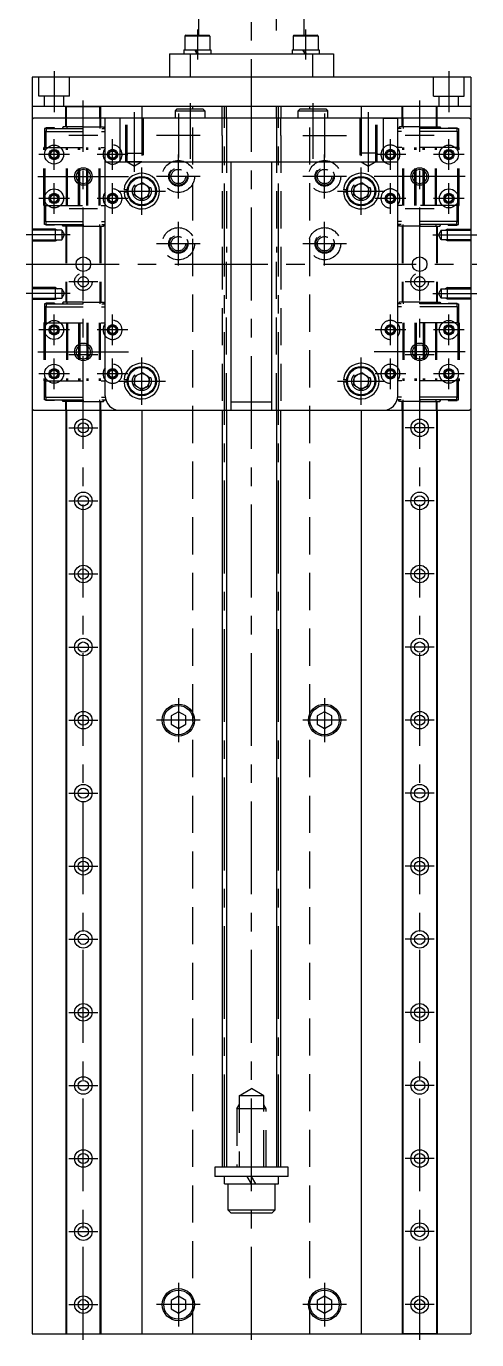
# Model space of a CAD drawing. Extents: x -35 to 525, y -17 to 733.
# Drawn here: x 370.7 to 524.7, y -2 to 447.4 of the extents above; entities that cross this region are included whole.
import ezdxf

# ---------------------------------------------------------------- set-up
doc = ezdxf.new("R2010")
doc.units = 0
doc.linetypes.add('CENTER', pattern=[50.8, 31.75, -6.35, 6.35, -6.35])
doc.linetypes.add('DASHED', pattern=[19.05, 12.7, -6.35])
doc.layers.get('0').update_dxf_attribs({"linetype": 'CONTINUOUS'})
doc.layers.add('CENTER', color=1, linetype='CENTER')

msp = doc.modelspace()

# ---------------------------------------------------------------- linework, layer by layer
at = {"color": 7, "linetype": 'CONTINUOUS'}
for p, q in [((429.7, 444.3), (429.7, 462.4)), ((465.65, 444.3), (465.65, 462.4)), ((433.42, 444.05), (424.92, 444.05)), ((424.92, 444.05), (424.92, 439.3)), ((425.17, 444.3), (433.17, 444.3)), ((433.42, 444.05), (433.42, 439.3)), ((470.42, 444.05), (461.92, 444.05)), ((461.92, 444.05), (461.92, 439.3)), ((462.17, 444.3), (470.17, 444.3)), ((470.42, 444.05), (470.42, 439.3)), ((419.67, 438), (419.67, 430)), ((419.67, 438), (426.66, 438)), ((424.57, 439.3), (433.77, 439.3)), ((424.57, 439.3), (424.57, 438)), ((426.66, 438), (426.66, 430)), ((426.66, 438), (468.69, 438)), ((429.02, 438), (428.27, 439.3)), ((429.51, 438), (428.76, 439.3)), ((433.77, 439.3), (433.77, 438)), ((461.57, 439.3), (470.77, 439.3)), ((461.57, 439.3), (461.57, 438)), ((466.02, 438), (465.27, 439.3)), ((466.51, 438), (465.76, 439.3)), ((468.69, 430), (468.69, 438)), ((468.69, 438), (475.67, 438)), ((470.77, 439.3), (470.77, 438)), ((475.67, 438), (475.67, 430)), ((522.67, 430), (372.67, 430)), ((372.67, 430), (372.67, 0)), ((475.67, 430), (419.67, 430)), ((522.67, 430), (522.67, 0)), ((522.67, 420), (372.67, 420)), ((384.17, 420), (396.17, 420)), ((384.17, 416), (384.17, 420)), ((384.47, 416), (384.47, 420)), ((395.87, 416), (395.87, 420)), ((396.17, 416), (396.17, 420)), ((410.17, 420), (410.17, 416)), ((421.67, 418.5), (422.27, 419.1)), ((421.67, 418.5), (431.67, 418.5)), ((421.67, 416), (421.67, 418.5)), ((422.27, 419.1), (431.07, 419.1)), ((431.07, 419.1), (431.67, 418.5)), ((431.67, 418.5), (431.67, 416)), ((437.67, 416), (437.67, 420)), ((439.17, 416), (439.17, 420)), ((456.17, 416), (456.17, 420)), ((457.67, 420), (457.67, 416)), ((463.67, 418.5), (464.27, 419.1)), ((463.67, 418.5), (473.67, 418.5)), ((463.67, 416), (463.67, 418.5)), ((464.27, 419.1), (473.07, 419.1)), ((473.07, 419.1), (473.67, 418.5)), ((473.67, 418.5), (473.67, 416)), ((485.17, 420), (485.17, 416)), ((511.17, 420), (499.17, 420)), ((499.17, 416), (499.17, 420)), ((499.47, 416), (499.47, 420)), ((510.87, 416), (510.87, 420)), ((511.17, 416), (511.17, 420)), ((373.17, 416), (372.67, 415.5)), ((373.17, 416), (372.67, 415.5)), ((372.67, 415.5), (372.67, 316.5)), ((372.67, 415.5), (372.67, 316.5)), ((522.17, 416), (373.17, 416)), ((397.67, 321), (397.67, 416)), ((402.67, 416), (397.67, 416)), ((402.67, 416), (402.67, 401)), ((492.67, 416), (497.67, 416)), ((492.67, 416), (492.67, 401)), ((497.67, 321), (497.67, 416)), ((522.17, 416), (522.67, 415.5)), ((522.17, 416), (522.67, 415.5)), ((522.67, 415.5), (522.67, 316.5)), ((522.67, 415.5), (522.67, 316.5)), ((397.67, 401), (497.67, 401)), ((440.67, 316), (440.67, 401)), ((454.67, 316), (454.67, 401)), ((405.19, 391.39), (404.09, 391.48)), ((407.77, 392.69), (407.51, 389.77)), ((407.77, 392.69), (410.44, 393.92)), ((410.44, 393.92), (412.84, 392.23)), ((412.57, 389.31), (412.84, 392.23)), ((480.19, 391.39), (479.09, 391.48)), ((482.77, 392.69), (482.51, 389.77)), ((482.77, 392.69), (485.44, 393.92)), ((485.44, 393.92), (487.84, 392.23)), ((487.57, 389.31), (487.84, 392.23)), ((405.19, 390.61), (404.09, 390.52)), ((409.91, 388.08), (407.51, 389.77)), ((409.91, 388.08), (412.57, 389.31)), ((480.19, 390.61), (479.09, 390.52)), ((484.91, 388.08), (482.51, 389.77)), ((484.91, 388.08), (487.57, 389.31)), ((407.77, 327.69), (410.44, 328.92)), ((410.44, 328.92), (412.84, 327.23)), ((482.77, 327.69), (485.44, 328.92)), ((485.44, 328.92), (487.84, 327.23)), ((405.19, 326.39), (404.09, 326.48)), ((405.19, 325.61), (404.09, 325.52)), ((407.77, 327.69), (407.51, 324.77)), ((409.91, 323.08), (407.51, 324.77)), ((409.91, 323.08), (412.57, 324.31)), ((412.57, 324.31), (412.84, 327.23)), ((480.19, 326.39), (479.09, 326.48)), ((480.19, 325.61), (479.09, 325.52)), ((482.77, 327.69), (482.51, 324.77)), ((484.91, 323.08), (482.51, 324.77)), ((484.91, 323.08), (487.57, 324.31)), ((487.57, 324.31), (487.84, 327.23)), ((373.17, 316), (372.67, 316.5)), ((373.17, 316), (372.67, 316.5)), ((373.17, 316), (522.17, 316)), ((373.17, 316), (522.17, 316)), ((384.17, 316), (384.17, 0)), ((384.47, 316), (384.47, 0)), ((395.87, 316), (395.87, 0)), ((396.17, 316), (396.17, 0)), ((402.67, 316), (440.67, 316)), ((410.17, 316), (410.17, 0)), ((436.67, 316), (458.67, 316)), ((437.67, 316), (437.67, 57)), ((439.17, 316), (439.17, 57)), ((440.67, 318.86), (454.67, 318.86)), ((440.67, 316), (454.67, 316)), ((454.67, 316), (492.67, 316)), ((456.17, 316), (456.17, 57)), ((457.67, 57), (457.67, 316)), ((485.17, 316), (485.17, 0)), ((499.17, 316), (499.17, 0)), ((499.47, 316), (499.47, 0)), ((510.87, 316), (510.87, 0)), ((511.17, 316), (511.17, 0)), ((522.17, 316), (522.67, 316.5)), ((522.17, 316), (522.67, 316.5)), ((422.67, 212.89), (420.17, 211.44)), ((420.17, 211.44), (420.17, 208.56)), ((425.17, 211.44), (422.67, 212.89)), ((425.17, 208.56), (425.17, 211.44)), ((472.67, 212.89), (470.17, 211.44)), ((470.17, 211.44), (470.17, 208.56)), ((475.17, 211.44), (472.67, 212.89)), ((475.17, 208.56), (475.17, 211.44)), ((420.17, 208.56), (422.67, 207.11)), ((422.67, 207.11), (425.17, 208.56)), ((470.17, 208.56), (472.67, 207.11)), ((472.67, 207.11), (475.17, 208.56)), ((460.17, 57), (435.17, 57)), ((435.17, 57), (435.17, 53.8)), ((457.67, 57), (437.67, 57)), ((460.17, 53.8), (460.17, 57)), ((460.17, 53.8), (435.17, 53.8)), ((456.87, 53.8), (438.47, 53.8)), ((438.47, 51.3), (438.47, 53.8)), ((438.47, 51.3), (456.87, 51.3)), ((439.67, 42.3), (439.67, 51.3)), ((447.67, 51.3), (446.23, 53.8)), ((449.12, 51.3), (447.67, 53.8)), ((455.67, 51.3), (455.67, 42.3)), ((456.87, 51.3), (456.87, 53.8)), ((455.67, 42.3), (439.67, 42.3)), ((440.67, 41.3), (439.67, 42.3)), ((454.67, 41.3), (440.67, 41.3)), ((455.67, 42.3), (454.67, 41.3)), ((422.67, 12.89), (420.17, 11.44)), ((420.17, 11.44), (420.17, 8.56)), ((425.17, 11.44), (422.67, 12.89)), ((425.17, 8.56), (425.17, 11.44)), ((472.67, 12.89), (470.17, 11.44)), ((470.17, 11.44), (470.17, 8.56)), ((475.17, 11.44), (472.67, 12.89)), ((475.17, 8.56), (475.17, 11.44)), ((420.17, 8.56), (422.67, 7.11)), ((422.67, 7.11), (425.17, 8.56)), ((470.17, 8.56), (472.67, 7.11)), ((472.67, 7.11), (475.17, 8.56)), ((372.67, 0), (522.67, 0)), ((384.17, 0), (396.17, 0)), ((511.17, 0), (499.17, 0))]:
    msp.add_line(p, q, dxfattribs=at)
at = {"color": 3, "linetype": 'DASHED'}
for p, q in [((374.92, 423.5), (374.92, 430)), ((385.42, 423.5), (385.42, 430)), ((509.92, 423.5), (509.92, 430)), ((520.42, 423.5), (520.42, 430)), ((385.42, 423.5), (374.92, 423.5)), ((376.87, 420), (376.87, 423.5)), ((383.47, 420), (383.47, 423.5)), ((509.92, 423.5), (520.42, 423.5)), ((511.87, 420), (511.87, 423.5)), ((518.47, 420), (518.47, 423.5)), ((427.67, 0), (427.67, 420)), ((467.67, 0), (467.67, 420)), ((384.17, 412.95), (384.17, 416)), ((384.47, 412.95), (384.47, 416)), ((395.87, 416), (395.87, 412.95)), ((396.17, 412.95), (396.17, 416)), ((404.67, 401), (404.67, 416)), ((405.22, 401), (405.22, 416)), ((410.13, 416), (410.13, 401)), ((410.67, 416), (410.67, 401)), ((437.67, 410), (437.67, 416)), ((437.67, 410), (437.67, 416)), ((439.17, 416), (439.17, 410)), ((439.17, 416), (439.17, 410)), ((456.17, 416), (456.17, 410)), ((456.17, 416), (456.17, 410)), ((457.67, 410), (457.67, 416)), ((457.67, 410), (457.67, 416)), ((484.67, 416), (484.67, 401)), ((485.22, 416), (485.22, 401)), ((490.13, 401), (490.13, 416)), ((490.67, 401), (490.67, 416)), ((499.17, 412.95), (499.17, 416)), ((499.47, 416), (499.47, 412.95)), ((510.87, 412.95), (510.87, 416)), ((511.17, 412.95), (511.17, 416)), ((377.37, 411.45), (376.87, 411.45)), ((376.87, 411.45), (376.87, 405.95)), ((376.92, 412.45), (376.92, 411.45)), ((377.42, 412.45), (376.92, 412.45)), ((377.37, 412.65), (377.37, 412.45)), ((380.37, 412.65), (377.37, 412.65)), ((377.37, 411.45), (397.67, 411.45)), ((377.37, 411.45), (377.37, 405.95)), ((377.42, 412.45), (397.67, 412.45)), ((377.42, 412.45), (377.42, 411.45)), ((380.37, 412.45), (380.37, 412.65)), ((383.24, 412.95), (382.94, 412.45)), ((384.54, 412.95), (383.24, 412.95)), ((384.54, 412.95), (384.54, 412.45)), ((390.17, 412.95), (384.54, 412.95)), ((390.17, 412.45), (390.17, 412.95)), ((390.17, 412.95), (395.8, 412.95)), ((395.8, 412.95), (395.8, 412.45)), ((395.8, 412.95), (397.1, 412.95)), ((397.1, 412.95), (397.4, 412.45)), ((437.67, 410), (437.67, 370)), ((437.67, 410), (437.67, 370)), ((439.17, 410), (439.17, 370)), ((439.17, 410), (439.17, 370)), ((456.17, 410), (456.17, 370)), ((456.17, 410), (456.17, 370)), ((457.67, 410), (457.67, 370)), ((457.67, 410), (457.67, 370)), ((517.92, 412.45), (497.67, 412.45)), ((517.97, 411.45), (497.67, 411.45)), ((498.24, 412.95), (497.94, 412.45)), ((499.54, 412.95), (498.24, 412.95)), ((499.54, 412.95), (499.54, 412.45)), ((505.17, 412.95), (499.54, 412.95)), ((505.17, 412.45), (505.17, 412.95)), ((505.17, 412.95), (510.8, 412.95)), ((510.8, 412.95), (510.8, 412.45)), ((510.8, 412.95), (512.1, 412.95)), ((512.1, 412.95), (512.4, 412.45)), ((514.97, 412.65), (517.97, 412.65)), ((514.97, 412.45), (514.97, 412.65)), ((517.92, 412.45), (517.92, 411.45)), ((517.92, 412.45), (518.42, 412.45)), ((517.97, 412.65), (517.97, 412.45)), ((517.97, 411.45), (517.97, 405.95)), ((517.97, 411.45), (518.47, 411.45)), ((518.42, 412.45), (518.42, 411.45)), ((518.47, 411.45), (518.47, 405.95)), ((376.67, 386.05), (376.67, 405.95)), ((377.17, 405.95), (376.67, 405.95)), ((377.17, 405.95), (397.67, 405.95)), ((377.17, 386.05), (377.17, 405.95)), ((384.37, 386.05), (384.37, 405.95)), ((384.77, 386.05), (384.77, 405.95)), ((388.57, 386.05), (388.57, 405.95)), ((388.97, 386.05), (388.97, 405.95)), ((391.37, 386.05), (391.37, 405.95)), ((391.77, 386.05), (391.77, 405.95)), ((395.57, 386.05), (395.57, 405.95)), ((395.97, 386.05), (395.97, 405.95)), ((518.17, 405.95), (497.67, 405.95)), ((499.37, 386.05), (499.37, 405.95)), ((499.77, 386.05), (499.77, 405.95)), ((503.57, 386.05), (503.57, 405.95)), ((503.97, 386.05), (503.97, 405.95)), ((506.37, 386.05), (506.37, 405.95)), ((506.77, 386.05), (506.77, 405.95)), ((510.57, 386.05), (510.57, 405.95)), ((510.97, 386.05), (510.97, 405.95)), ((518.17, 386.05), (518.17, 405.95)), ((518.17, 405.95), (518.67, 405.95)), ((518.67, 386.05), (518.67, 405.95)), ((404.67, 404), (410.67, 404)), ((404.67, 404), (405.22, 403.06)), ((405.22, 401), (407.67, 399.58)), ((410.13, 401), (405.22, 401)), ((410.13, 401), (407.67, 399.58)), ((410.67, 404), (410.13, 403.06)), ((490.67, 404), (484.67, 404)), ((484.67, 404), (485.22, 403.06)), ((485.22, 401), (490.13, 401)), ((485.22, 401), (487.67, 399.58)), ((490.13, 401), (487.67, 399.58)), ((490.67, 404), (490.13, 403.06)), ((377.17, 386.05), (376.67, 386.05)), ((376.87, 380.55), (376.87, 386.05)), ((377.17, 386.05), (397.67, 386.05)), ((377.37, 380.55), (377.37, 386.05)), ((518.17, 386.05), (497.67, 386.05)), ((517.97, 380.55), (517.97, 386.05)), ((518.17, 386.05), (518.67, 386.05)), ((518.47, 380.55), (518.47, 386.05)), ((380.67, 378), (372.67, 378)), ((382.77, 377.62), (372.67, 377.62)), ((377.37, 380.55), (376.87, 380.55)), ((376.92, 379.55), (376.92, 380.55)), ((377.42, 379.55), (376.92, 379.55)), ((377.37, 380.55), (397.67, 380.55)), ((377.37, 379.55), (377.37, 379.35)), ((380.37, 379.35), (377.37, 379.35)), ((377.42, 379.55), (377.42, 380.55)), ((377.42, 379.55), (397.67, 379.55)), ((380.37, 379.35), (380.37, 379.55)), ((380.67, 378), (381.33, 377.62)), ((380.67, 374), (380.67, 378)), ((382.77, 377.62), (383.71, 376)), ((382.77, 377.62), (382.77, 374.38)), ((383.24, 379.05), (382.94, 379.55)), ((384.54, 379.05), (383.24, 379.05)), ((384.17, 379.05), (384.17, 352.95)), ((384.47, 379.05), (384.47, 352.95)), ((384.54, 379.05), (384.54, 379.55)), ((390.17, 379.05), (384.54, 379.05)), ((390.17, 379.55), (390.17, 379.05)), ((390.17, 379.05), (395.8, 379.05)), ((395.8, 379.05), (395.8, 379.55)), ((395.8, 379.05), (397.1, 379.05)), ((395.87, 379.05), (395.87, 352.95)), ((396.17, 379.05), (396.17, 352.95)), ((397.1, 379.05), (397.4, 379.55)), ((517.97, 380.55), (497.67, 380.55)), ((517.92, 379.55), (497.67, 379.55)), ((498.24, 379.05), (497.94, 379.55)), ((499.54, 379.05), (498.24, 379.05)), ((499.17, 379.05), (499.17, 352.95)), ((499.47, 379.05), (499.47, 352.95)), ((499.54, 379.05), (499.54, 379.55)), ((505.17, 379.05), (499.54, 379.05)), ((505.17, 379.55), (505.17, 379.05)), ((505.17, 379.05), (510.8, 379.05)), ((510.8, 379.05), (510.8, 379.55)), ((510.8, 379.05), (512.1, 379.05)), ((510.87, 379.05), (510.87, 352.95)), ((511.17, 379.05), (511.17, 352.95)), ((512.57, 377.62), (511.64, 376)), ((512.1, 379.05), (512.4, 379.55)), ((512.57, 377.62), (522.67, 377.62)), ((512.57, 377.62), (512.57, 374.38)), ((514.67, 378), (514.02, 377.62)), ((514.67, 378), (522.67, 378)), ((514.67, 374), (514.67, 378)), ((514.97, 379.35), (514.97, 379.55)), ((514.97, 379.35), (517.97, 379.35)), ((517.92, 379.55), (517.92, 380.55)), ((517.92, 379.55), (518.42, 379.55)), ((517.97, 380.55), (518.47, 380.55)), ((517.97, 379.55), (517.97, 379.35)), ((518.42, 379.55), (518.42, 380.55)), ((372.67, 374.38), (382.77, 374.38)), ((372.67, 374), (380.67, 374)), ((380.67, 374), (381.33, 374.38)), ((382.77, 374.38), (383.71, 376)), ((512.57, 374.38), (511.64, 376)), ((522.67, 374.38), (512.57, 374.38)), ((514.67, 374), (514.02, 374.38)), ((522.67, 374), (514.67, 374)), ((437.67, 370), (437.67, 316)), ((439.17, 316), (439.17, 370)), ((456.17, 316), (456.17, 370)), ((457.67, 370), (457.67, 316)), ((380.67, 358), (372.67, 358)), ((382.77, 357.62), (372.67, 357.62)), ((380.67, 358), (381.33, 357.62)), ((380.67, 354), (380.67, 358)), ((382.77, 357.62), (383.71, 356)), ((382.77, 357.62), (382.77, 354.38)), ((382.77, 354.38), (383.71, 356)), ((512.57, 357.62), (511.64, 356)), ((512.57, 354.38), (511.64, 356)), ((512.57, 357.62), (522.67, 357.62)), ((512.57, 357.62), (512.57, 354.38)), ((514.67, 358), (514.02, 357.62)), ((514.67, 358), (522.67, 358)), ((514.67, 354), (514.67, 358)), ((372.67, 354.38), (382.77, 354.38)), ((372.67, 354), (380.67, 354)), ((376.87, 351.45), (376.87, 345.95)), ((377.37, 351.45), (376.87, 351.45)), ((376.92, 352.45), (376.92, 351.45)), ((377.42, 352.45), (376.92, 352.45)), ((377.37, 352.45), (377.37, 352.65)), ((380.37, 352.65), (377.37, 352.65)), ((377.37, 351.45), (397.67, 351.45)), ((377.37, 351.45), (377.37, 345.95)), ((377.42, 352.45), (397.67, 352.45)), ((377.42, 352.45), (377.42, 351.45)), ((380.37, 352.65), (380.37, 352.45)), ((380.67, 354), (381.33, 354.38)), ((383.24, 352.95), (382.94, 352.45)), ((384.54, 352.95), (383.24, 352.95)), ((390.17, 352.95), (384.54, 352.95)), ((384.54, 352.95), (384.54, 352.45)), ((390.17, 352.95), (395.8, 352.95)), ((390.17, 352.45), (390.17, 352.95)), ((395.8, 352.95), (397.1, 352.95)), ((395.8, 352.95), (395.8, 352.45)), ((397.1, 352.95), (397.4, 352.45)), ((517.92, 352.45), (497.67, 352.45)), ((517.97, 351.45), (497.67, 351.45)), ((498.24, 352.95), (497.94, 352.45)), ((499.54, 352.95), (498.24, 352.95)), ((505.17, 352.95), (499.54, 352.95)), ((499.54, 352.95), (499.54, 352.45)), ((505.17, 352.95), (510.8, 352.95)), ((505.17, 352.45), (505.17, 352.95)), ((510.8, 352.95), (510.8, 352.45)), ((510.8, 352.95), (512.1, 352.95)), ((512.1, 352.95), (512.4, 352.45)), ((522.67, 354.38), (512.57, 354.38)), ((514.67, 354), (514.02, 354.38)), ((522.67, 354), (514.67, 354)), ((514.97, 352.65), (517.97, 352.65)), ((514.97, 352.65), (514.97, 352.45)), ((517.92, 352.45), (517.92, 351.45)), ((517.92, 352.45), (518.42, 352.45)), ((517.97, 352.45), (517.97, 352.65)), ((517.97, 351.45), (517.97, 345.95)), ((517.97, 351.45), (518.47, 351.45)), ((518.42, 352.45), (518.42, 351.45)), ((518.47, 351.45), (518.47, 345.95)), ((376.67, 345.95), (376.67, 326.05)), ((377.17, 345.95), (376.67, 345.95)), ((377.17, 345.95), (377.17, 326.05)), ((377.17, 345.95), (397.67, 345.95)), ((384.37, 345.95), (384.37, 326.05)), ((384.77, 345.95), (384.77, 326.05)), ((388.57, 345.95), (388.57, 326.05)), ((388.97, 345.95), (388.97, 326.05)), ((391.37, 345.95), (391.37, 326.05)), ((391.77, 345.95), (391.77, 326.05)), ((395.57, 345.95), (395.57, 326.05)), ((395.97, 345.95), (395.97, 326.05)), ((518.17, 345.95), (497.67, 345.95)), ((499.37, 345.95), (499.37, 326.05)), ((499.77, 345.95), (499.77, 326.05)), ((503.57, 345.95), (503.57, 326.05)), ((503.97, 345.95), (503.97, 326.05)), ((506.37, 345.95), (506.37, 326.05)), ((506.77, 345.95), (506.77, 326.05)), ((510.57, 345.95), (510.57, 326.05)), ((510.97, 345.95), (510.97, 326.05)), ((518.17, 345.95), (518.17, 326.05)), ((518.17, 345.95), (518.67, 345.95)), ((518.67, 345.95), (518.67, 326.05)), ((377.17, 326.05), (376.67, 326.05)), ((376.87, 320.55), (376.87, 326.05)), ((377.17, 326.05), (397.67, 326.05)), ((377.37, 320.55), (377.37, 326.05)), ((518.17, 326.05), (497.67, 326.05)), ((517.97, 320.55), (517.97, 326.05)), ((518.17, 326.05), (518.67, 326.05)), ((518.47, 320.55), (518.47, 326.05)), ((377.37, 320.55), (376.87, 320.55)), ((376.92, 319.55), (376.92, 320.55)), ((377.42, 319.55), (376.92, 319.55)), ((377.37, 320.55), (397.69, 320.55)), ((377.37, 319.35), (377.37, 319.55)), ((380.37, 319.35), (377.37, 319.35)), ((377.42, 319.55), (377.42, 320.55)), ((377.42, 319.55), (397.89, 319.55)), ((380.37, 319.55), (380.37, 319.35)), ((383.24, 319.05), (382.94, 319.55)), ((384.54, 319.05), (384.54, 319.55)), ((390.17, 319.55), (390.17, 319.05)), ((395.8, 319.05), (395.8, 319.55)), ((397.1, 319.05), (397.4, 319.55)), ((517.92, 319.55), (497.46, 319.55)), ((517.97, 320.55), (497.65, 320.55)), ((498.24, 319.05), (497.94, 319.55)), ((499.54, 319.05), (499.54, 319.55)), ((505.17, 319.55), (505.17, 319.05)), ((510.8, 319.05), (510.8, 319.55)), ((512.1, 319.05), (512.4, 319.55)), ((514.97, 319.55), (514.97, 319.35)), ((514.97, 319.35), (517.97, 319.35)), ((517.92, 319.55), (517.92, 320.55)), ((517.92, 319.55), (518.42, 319.55)), ((517.97, 320.55), (518.47, 320.55)), ((517.97, 319.35), (517.97, 319.55)), ((518.42, 319.55), (518.42, 320.55)), ((384.54, 319.05), (383.24, 319.05)), ((384.17, 316), (384.17, 319.05)), ((384.47, 316), (384.47, 319.05)), ((390.17, 319.05), (384.54, 319.05)), ((390.17, 319.05), (395.8, 319.05)), ((395.8, 319.05), (397.1, 319.05)), ((395.87, 319.05), (395.87, 316)), ((396.17, 316), (396.17, 319.05)), ((499.54, 319.05), (498.24, 319.05)), ((499.17, 316), (499.17, 319.05)), ((499.47, 319.05), (499.47, 316)), ((505.17, 319.05), (499.54, 319.05)), ((505.17, 319.05), (510.8, 319.05)), ((510.8, 319.05), (512.1, 319.05)), ((510.87, 316), (510.87, 319.05)), ((511.17, 316), (511.17, 319.05)), ((443.49, 81.5), (447.67, 83.92)), ((443.49, 81.5), (443.49, 57)), ((451.86, 81.5), (443.49, 81.5)), ((451.86, 81.5), (447.67, 83.92)), ((451.86, 57), (451.86, 81.5)), ((442.67, 77), (443.49, 78.41)), ((442.67, 77), (442.67, 57)), ((452.67, 77), (442.67, 77)), ((452.67, 77), (451.86, 78.41)), ((452.67, 57), (452.67, 77))]:
    msp.add_line(p, q, dxfattribs=at)
at = {"color": 7, "linetype": 'CONTINUOUS'}
for centre, radius in [((380.17, 403.5), 3.25), ((380.17, 403.5), 1.75), ((380.17, 403.5), 1.23), ((515.17, 403.5), 3.25), ((515.17, 403.5), 1.75), ((515.17, 403.5), 1.23), ((390.17, 396), 2.46), ((410.17, 391), 5), ((410.17, 391), 4.7), ((485.17, 391), 5), ((485.17, 391), 4.7), ((505.17, 396), 2.46), ((380.17, 388.5), 3.25), ((515.17, 388.5), 3.25), ((380.17, 388.5), 1.75), ((380.17, 388.5), 1.23), ((515.17, 388.5), 1.75), ((515.17, 388.5), 1.23), ((390.17, 366), 2.5), ((505.17, 366), 2.5), ((380.17, 343.5), 3.25), ((515.17, 343.5), 3.25), ((380.17, 343.5), 1.75), ((380.17, 343.5), 1.23), ((515.17, 343.5), 1.75), ((515.17, 343.5), 1.23), ((390.17, 336), 2.46), ((505.17, 336), 2.46), ((380.17, 328.5), 3.25), ((380.17, 328.5), 1.75), ((380.17, 328.5), 1.23), ((410.17, 326), 5), ((410.17, 326), 4.7), ((485.17, 326), 5), ((485.17, 326), 4.7), ((515.17, 328.5), 3.25), ((515.17, 328.5), 1.75), ((515.17, 328.5), 1.23), ((390.17, 310), 3), ((390.17, 310), 1.75), ((505.17, 310), 3), ((505.17, 310), 1.75), ((390.17, 285), 3), ((505.17, 285), 3), ((390.17, 285), 1.75), ((505.17, 285), 1.75), ((390.17, 260), 3), ((390.17, 260), 1.75), ((505.17, 260), 3), ((505.17, 260), 1.75), ((390.17, 235), 3), ((390.17, 235), 1.75), ((505.17, 235), 3), ((505.17, 235), 1.75), ((390.17, 210), 3), ((390.17, 210), 1.75), ((422.67, 210), 5.5), ((422.67, 210), 5), ((472.67, 210), 5.5), ((472.67, 210), 5), ((505.17, 210), 3), ((505.17, 210), 1.75), ((390.17, 185), 3), ((390.17, 185), 1.75), ((505.17, 185), 3), ((505.17, 185), 1.75), ((390.17, 160), 3), ((505.17, 160), 3), ((390.17, 160), 1.75), ((505.17, 160), 1.75), ((390.17, 135), 3), ((390.17, 135), 1.75), ((505.17, 135), 3), ((505.17, 135), 1.75), ((390.17, 110), 3), ((505.17, 110), 3), ((390.17, 110), 1.75), ((505.17, 110), 1.75), ((390.17, 85), 3), ((390.17, 85), 1.75), ((505.17, 85), 3), ((505.17, 85), 1.75), ((390.17, 60), 3), ((505.17, 60), 3), ((390.17, 60), 1.75), ((505.17, 60), 1.75), ((390.17, 35), 3), ((390.17, 35), 1.75), ((505.17, 35), 3), ((505.17, 35), 1.75), ((422.67, 10), 5.5), ((422.67, 10), 5), ((472.67, 10), 5.5), ((472.67, 10), 5), ((390.17, 10), 3), ((390.17, 10), 1.75), ((505.17, 10), 3), ((505.17, 10), 1.75)]:
    msp.add_circle(centre, radius, dxfattribs=at)
at = {"color": 3, "linetype": 'CONTINUOUS'}
for centre, radius in [((380.17, 403.5), 1.5), ((515.17, 403.5), 1.5), ((390.17, 396), 3), ((505.17, 396), 3), ((380.17, 388.5), 1.5), ((515.17, 388.5), 1.5), ((380.17, 343.5), 1.5), ((515.17, 343.5), 1.5), ((390.17, 336), 3), ((505.17, 336), 3), ((380.17, 328.5), 1.5), ((515.17, 328.5), 1.5)]:
    msp.add_circle(centre, radius, dxfattribs=at)
at = {"color": 3, "linetype": 'DASHED'}
for centre, radius in [((400.17, 403.5), 1.75), ((400.17, 403.5), 1.5), ((400.17, 403.5), 1.23), ((495.17, 403.5), 1.75), ((495.17, 403.5), 1.5), ((495.17, 403.5), 1.23), ((422.67, 396), 5.5), ((472.67, 396), 5.5), ((422.67, 396), 3.3), ((422.67, 396), 3), ((422.67, 396), 2.46), ((472.67, 396), 3.3), ((472.67, 396), 3), ((472.67, 396), 2.46), ((410.17, 391), 3.25), ((485.17, 391), 3.25), ((400.17, 388.5), 1.75), ((400.17, 388.5), 1.5), ((400.17, 388.5), 1.23), ((495.17, 388.5), 1.75), ((495.17, 388.5), 1.5), ((495.17, 388.5), 1.23), ((422.67, 373), 5.5), ((472.67, 373), 5.5), ((422.67, 373), 3.3), ((422.67, 373), 3), ((422.67, 373), 2.46), ((472.67, 373), 3.3), ((472.67, 373), 3), ((472.67, 373), 2.46), ((390.17, 360), 3), ((390.17, 360), 1.75), ((505.17, 360), 3), ((505.17, 360), 1.75), ((400.17, 343.5), 1.75), ((400.17, 343.5), 1.5), ((400.17, 343.5), 1.23), ((495.17, 343.5), 1.75), ((495.17, 343.5), 1.5), ((495.17, 343.5), 1.23), ((400.17, 328.5), 1.75), ((400.17, 328.5), 1.5), ((400.17, 328.5), 1.23), ((410.17, 326), 3.25), ((485.17, 326), 3.25), ((495.17, 328.5), 1.75), ((495.17, 328.5), 1.5), ((495.17, 328.5), 1.23)]:
    msp.add_circle(centre, radius, dxfattribs=at)
for centre in [(410.17, 391), (485.17, 391), (410.17, 326), (485.17, 326)]:
    msp.add_circle(centre, 2.54)
at = {"color": 7, "linetype": 'CONTINUOUS'}
for centre, radius, start, end in [((425.17, 444.05), 0.25, 90, 180), ((433.17, 444.05), 0.25, 0, 90), ((462.17, 444.05), 0.25, 90, 180), ((470.17, 444.05), 0.25, 0, 90), ((400.17, 403.5), 3.25, 140.2849, 219.7151), ((495.17, 403.5), 3.25, 320.2849, 39.7151), ((410.17, 391), 6.1, 184.5, 175.5), ((485.17, 391), 6.1, 184.5, 175.5), ((400.17, 388.5), 3.25, 140.2849, 219.7151), ((495.17, 388.5), 3.25, 320.2849, 39.7151), ((400.17, 343.5), 3.25, 140.2849, 219.7151), ((495.17, 343.5), 3.25, 320.2849, 39.7151), ((400.17, 328.5), 3.25, 140.2849, 219.7151), ((410.17, 326), 6.1, 184.5, 175.5), ((485.17, 326), 6.1, 184.5, 175.5), ((495.17, 328.5), 3.25, 320.2849, 39.7151), ((402.67, 321), 5, 180, 270), ((492.67, 321), 5, 270, 360)]:
    msp.add_arc(centre, radius, start, end, dxfattribs=at)
at = {"color": 3, "linetype": 'DASHED'}
for centre, start, end in [((400.17, 403.5), 219.7151, 140.2849), ((495.17, 403.5), 39.7151, 320.2849), ((400.17, 388.5), 219.7151, 140.2849), ((495.17, 388.5), 39.7151, 320.2849), ((400.17, 343.5), 219.7151, 140.2849), ((495.17, 343.5), 39.7151, 320.2849), ((400.17, 328.5), 219.7151, 140.2849), ((495.17, 328.5), 39.7151, 320.2849)]:
    msp.add_arc(centre, 3.25, start, end, dxfattribs=at)
at = {"layer": 'CENTER', "color": 1, "linetype": 'CENTER'}
for p, q in [((447.67, -2), (447.67, 553)), ((456.17, 445.9), (456.17, 462.9)), ((429.17, 446.3), (429.17, 436)), ((466.17, 446.3), (466.17, 436)), ((380.17, 432), (380.17, 418)), ((515.17, 432), (515.17, 418)), ((390.17, -2), (390.17, 422)), ((407.67, 397.58), (407.67, 418)), ((426.67, 421.1), (426.67, 402)), ((438.42, 57), (438.42, 420)), ((456.92, 57), (456.92, 420)), ((468.67, 421.1), (468.67, 402)), ((487.67, 397.58), (487.67, 418)), ((505.17, -2), (505.17, 422)), ((422.67, 417.5), (422.67, 402.5)), ((472.67, 417.5), (472.67, 402.5)), ((395.17, 410), (385.17, 410)), ((430.17, 410), (415.17, 410)), ((465.17, 410), (480.17, 410)), ((510.17, 410), (500.17, 410)), ((380.17, 398.25), (380.17, 408.75)), ((400.17, 398.25), (400.17, 408.75)), ((495.17, 398.25), (495.17, 408.75)), ((515.17, 398.25), (515.17, 408.75)), ((385.42, 403.5), (374.92, 403.5)), ((405.42, 403.5), (394.92, 403.5)), ((422.67, 388.5), (422.67, 403.5)), ((472.67, 388.5), (472.67, 403.5)), ((500.42, 403.5), (489.92, 403.5)), ((520.42, 403.5), (509.92, 403.5)), ((374.67, 396), (405.67, 396)), ((410.17, 382.9), (410.17, 399.1)), ((430.17, 396), (415.17, 396)), ((480.17, 396), (465.17, 396)), ((485.17, 382.9), (485.17, 399.1)), ((520.67, 396), (489.67, 396)), ((380.17, 383.25), (380.17, 393.75)), ((400.17, 383.25), (400.17, 393.75)), ((402.07, 391), (418.27, 391)), ((477.07, 391), (493.27, 391)), ((495.17, 383.25), (495.17, 393.75)), ((515.17, 383.25), (515.17, 393.75)), ((385.42, 388.5), (374.92, 388.5)), ((405.42, 388.5), (394.92, 388.5)), ((500.42, 388.5), (489.92, 388.5)), ((520.42, 388.5), (509.92, 388.5)), ((385.37, 385), (394.97, 385)), ((500.17, 385), (510.17, 385)), ((422.67, 365.5), (422.67, 380.5)), ((472.67, 365.5), (472.67, 380.5)), ((385.71, 376), (370.67, 376)), ((509.64, 376), (524.67, 376)), ((430.17, 373), (415.17, 373)), ((480.17, 373), (465.17, 373)), ((370.67, 366), (524.67, 366)), ((395.17, 360), (385.17, 360)), ((510.17, 360), (500.17, 360)), ((385.71, 356), (370.67, 356)), ((509.64, 356), (524.67, 356)), ((380.17, 338.25), (380.17, 348.75)), ((400.17, 338.25), (400.17, 348.75)), ((495.17, 338.25), (495.17, 348.75)), ((515.17, 338.25), (515.17, 348.75)), ((385.42, 343.5), (374.92, 343.5)), ((405.42, 343.5), (394.92, 343.5)), ((500.42, 343.5), (489.92, 343.5)), ((520.42, 343.5), (509.92, 343.5)), ((374.67, 336), (405.67, 336)), ((380.17, 323.25), (380.17, 333.75)), ((395.17, 335), (385.17, 335)), ((400.17, 323.25), (400.17, 333.75)), ((410.17, 317.9), (410.17, 334.1)), ((485.17, 317.9), (485.17, 334.1)), ((520.67, 336), (489.67, 336)), ((495.17, 323.25), (495.17, 333.75)), ((510.17, 335), (500.17, 335)), ((515.17, 323.25), (515.17, 333.75)), ((385.42, 328.5), (374.92, 328.5)), ((405.42, 328.5), (394.92, 328.5)), ((500.42, 328.5), (489.92, 328.5)), ((520.42, 328.5), (509.92, 328.5)), ((402.07, 326), (418.27, 326)), ((477.07, 326), (493.27, 326)), ((385.17, 310), (395.17, 310)), ((510.17, 310), (500.17, 310)), ((385.17, 285), (395.17, 285)), ((510.17, 285), (500.17, 285)), ((385.17, 260), (395.17, 260)), ((510.17, 260), (500.17, 260)), ((385.17, 235), (395.17, 235)), ((510.17, 235), (500.17, 235)), ((422.67, 217.5), (422.67, 202.5)), ((472.67, 217.5), (472.67, 202.5)), ((385.17, 210), (395.17, 210)), ((430.17, 210), (415.17, 210)), ((480.17, 210), (465.17, 210)), ((510.17, 210), (500.17, 210)), ((385.17, 185), (395.17, 185)), ((510.17, 185), (500.17, 185)), ((385.17, 160), (395.17, 160)), ((510.17, 160), (500.17, 160)), ((385.17, 135), (395.17, 135)), ((510.17, 135), (500.17, 135)), ((385.17, 110), (395.17, 110)), ((510.17, 110), (500.17, 110)), ((385.17, 85), (395.17, 85)), ((510.17, 85), (500.17, 85)), ((385.17, 60), (395.17, 60)), ((510.17, 60), (500.17, 60)), ((385.17, 35), (395.17, 35)), ((510.17, 35), (500.17, 35)), ((422.67, 17.5), (422.67, 2.5)), ((472.67, 17.5), (472.67, 2.5)), ((385.17, 10), (395.17, 10)), ((430.17, 10), (415.17, 10)), ((480.17, 10), (465.17, 10)), ((510.17, 10), (500.17, 10))]:
    msp.add_line(p, q, dxfattribs=at)

doc.saveas('drawing.dxf')
